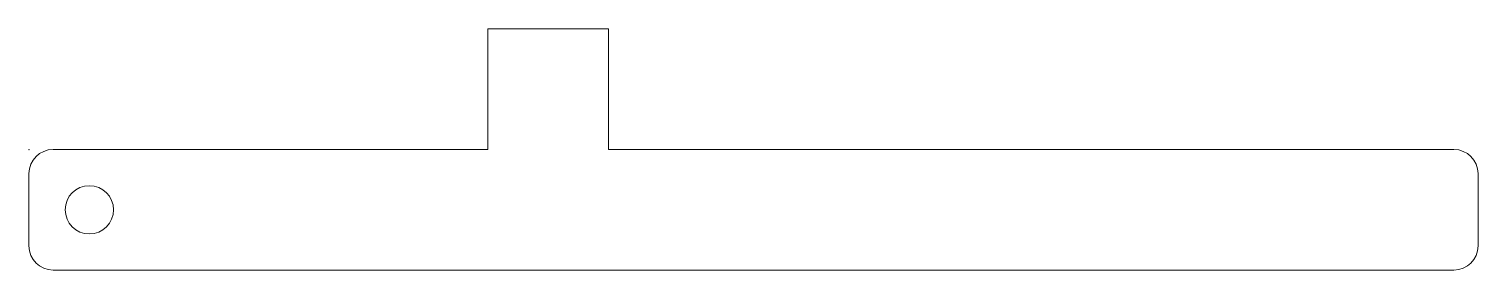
# Model space of a CAD drawing. Header units: millimetres. Extents: x 0 to 60, y -5 to 5.
import ezdxf

# ---------------------------------------------------------------- set-up
doc = ezdxf.new("R2010")
doc.units = ezdxf.units.MM
doc.layers.add('1', color=7, linetype='Continuous', true_color=0xffffff)
doc.layers.add('61', color=7, linetype='Continuous', true_color=0xffffff)

msp = doc.modelspace()

# ---------------------------------------------------------------- linework, layer by layer
at = {"layer": '1', "color": 30, "linetype": 'Continuous', "lineweight": 13}
for p, q in [((24, 5), (19, 5)), ((19, 5), (19, 0)), ((24, 5), (19, 5)), ((19, 5), (19, 0)), ((24, 0), (24, 5)), ((24, 0), (24, 5)), ((19, 0), (1, 0)), ((19, 0), (1, 0)), ((59, 0), (24, 0)), ((59, 0), (24, 0)), ((0, -1), (0, -4)), ((0, -1), (0, -4)), ((60, -4), (60, -1)), ((60, -4), (60, -1)), ((1, -5), (59, -5)), ((1, -5), (59, -5))]:
    msp.add_line(p, q, dxfattribs=at)
msp.add_circle((2.5, -2.5), 1, dxfattribs=at)
msp.add_circle((2.5, -2.5), 1, dxfattribs=at)
for centre, start, end in [((1, -1), 90, 180), ((1, -1), 90, 180), ((59, -1), 0, 90), ((59, -1), 0, 90), ((1, -4), 180, 270), ((1, -4), 180, 270), ((59, -4), 270, 0), ((59, -4), 270, 0)]:
    msp.add_arc(centre, 1, start, end, dxfattribs=at)
at = {"layer": '61', "color": 5, "linetype": 'Continuous', "lineweight": 18}
msp.add_point((0, 0), dxfattribs=at)

doc.saveas('drawing.dxf')
